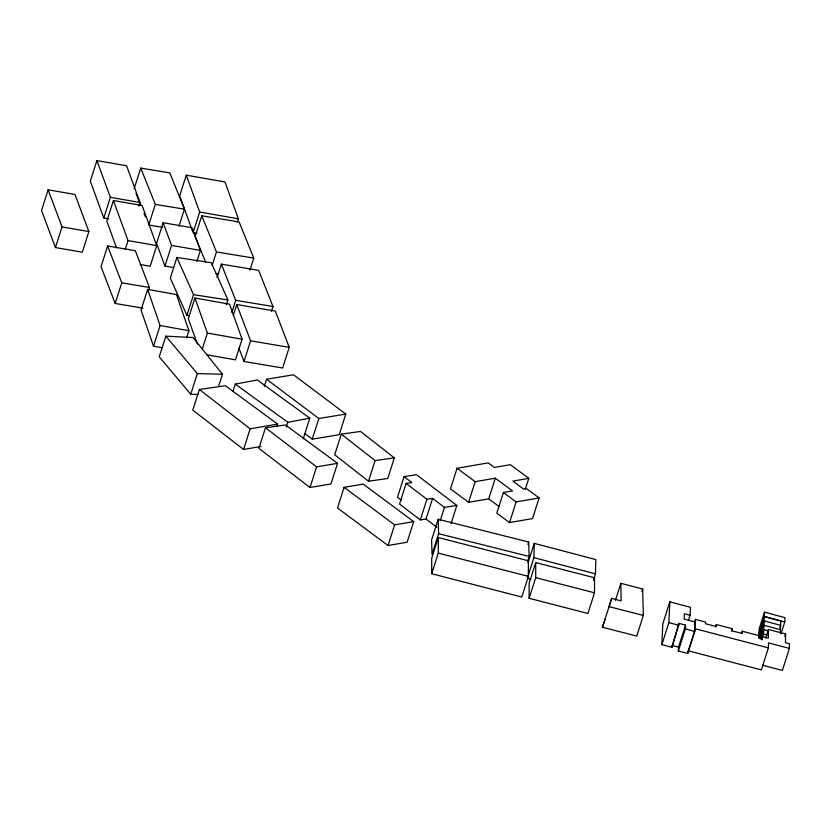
<?xml version="1.0" encoding="UTF-8"?>
<svg xmlns="http://www.w3.org/2000/svg" width="831" height="831" viewBox="0 0 831 831"><rect width="100%" height="100%" fill="white"/><g stroke="black" fill="none" stroke-linecap="round" stroke-linejoin="round"><path stroke-width="1.25" d="M431.705 573.743L431.715 558.193L438.301 537.543L528.402 560.821L528.371 576.371L521.785 597.022L431.705 573.743L438.29 553.103L438.301 537.543M529.118 598.289L529.129 583.227L535.715 562.587L594.518 577.774L594.508 592.825L587.922 613.475L529.118 598.289L535.715 577.649L535.715 562.587M762.692 665.267L782.355 670.409L789.388 648.388L789.45 643.703L785.461 642.654L785.586 633.96L768.426 629.483L768.301 638.156L762.494 636.629L761.715 639.081M688.66 649.593L695.298 628.787L695.443 619.396L705.54 622.045L705.519 623.749L716.28 626.564L716.322 624.538L732.34 628.724L732.298 630.916L742.176 633.492L742.218 631.217L758.786 635.549L758.745 637.886L762.453 638.852L762.494 636.629M688.276 650.808L761.362 669.9L768.395 647.879L768.488 642.924L789.388 648.388M531.009 579.249L527.321 578.272L533.907 557.632L534.271 543.36L595.837 559.585L595.474 573.857L593.916 578.708M690.094 615.283L684.422 613.766L684.173 619.137L695.215 622.076L694.799 631.446L687.767 653.467L678.356 650.943L678.501 647.141L685.533 625.13L679.02 623.385L671.915 647.328L661.86 644.627L662.795 623.842L669.817 601.821L690.447 607.336L690.094 615.283L688.525 620.175M678.356 650.943L685.378 628.922L685.533 625.13M671.915 647.328L679.02 623.385M661.86 644.627L668.893 622.616L669.817 601.821M687.767 653.467L687.871 651.12M764.489 612.167L764.105 620.913L758.838 637.429L759.222 628.683L764.489 612.167L784.983 617.641L784.786 622.024L781.026 633.824M780.288 632.973L780.828 620.954L764.302 616.54L759.035 633.056M761.632 639.922L763.512 634.032L764.105 620.913L780.641 625.327L779.883 627.685M48.136 189.832L41.55 210.482L55.438 247.565L82.29 252.188L88.875 231.548L74.987 194.444L48.136 189.832L62.034 226.925L55.438 247.565M138.85 206.119L140.013 202.484L126.572 165.764L96.915 160.591L90.319 181.231L103.771 217.971L108.716 218.833M103.771 217.971L110.367 197.331L96.915 160.591M140.159 264.518L150.141 266.263L156.737 245.612L142.122 205.527L113.421 200.52L106.835 221.16L116.569 247.898M148.645 289.926L149.414 287.495L135.318 250.692L107.625 245.986L101.039 266.637L115.177 303.46L142.828 308.145M134.144 188.741L140.74 168.101L169.846 172.9L184.43 209.173L179.008 226.167M125.315 249.113L128.026 240.616L113.421 200.52M115.177 303.46L121.762 282.82L107.625 245.986M140.74 168.101L155.314 204.384L148.718 225.024L162.647 227.31M196.895 261.329L200.385 250.401L191.982 227.715L163.146 222.729L156.55 243.369L164.964 266.055L173.741 267.572M186.57 337.988L188.897 330.696L176.452 294.558L147.627 289.385L141.041 310.025L153.506 346.174L162.263 347.753M237.219 222.438L238.383 218.802L224.972 181.937L186.269 175.185L179.683 195.825L192.647 231.496M164.964 266.055L171.55 245.415L163.146 222.729M226.344 304.8L227.891 299.939L211.292 262.721L176.899 257.454L170.313 278.105L186.923 315.323L189.478 315.718M153.506 346.174L160.092 325.534L147.627 289.385M186.269 175.185L199.669 212.04L193.083 232.68L196.833 233.334M249.892 270.231L253.767 258.088L239.099 221.908L201.777 215.8L195.192 236.44L205.6 262.118M218.605 386.363L222.479 374.22L193.031 337.542L165.816 336.171L159.23 356.821L190.766 394.247L198.297 394.434M186.923 315.323L193.519 294.683L176.899 257.454M206.992 354.816L235.474 359.844L242.06 339.193L229.605 304.177L194.932 298.049L188.336 318.699L197.363 344.055M212.185 265.328L216.444 251.97L201.777 215.8M217.109 277.492L221.378 264.133L258.659 270.335L272.984 306.504L271.425 311.355M202.349 348.864L207.386 333.075L194.932 298.049M190.766 394.247L197.352 373.597L165.816 336.171M276.837 426.511L277.616 424.09L225.388 385.709L199.367 389.479L192.782 410.119L243.576 449.467L261.048 446.455M231.818 312.456L235.692 300.313L221.378 264.133M233.231 315.489L236.721 304.551L275.341 311.095L289.219 347.358L282.633 368.008L244.013 361.454L238.923 348.158M232.981 391.391L235.298 384.099L257.309 380.006L309.818 418.18L303.222 438.82M244.013 361.454L250.609 340.803L236.721 304.551M243.576 449.467L250.173 428.827L277.616 424.09M264.237 386.508L266.554 379.227L293.53 374.791L345.8 414.077L339.214 434.717L312.248 439.142L305.07 433.751M265.494 427.726L258.908 448.376L309.984 487.496L330.956 483.974L337.552 463.334L285.459 424.963L265.494 427.726L316.58 466.856L337.552 463.334M286.248 427.124L287.806 422.273L309.818 418.18M312.248 439.142L318.834 418.502L345.8 414.077M309.984 487.496L316.58 466.856M341.281 434.135L334.696 454.775L368.507 481.211L387.745 478.521L394.33 457.871L360.519 431.445L341.281 434.135L375.093 460.561L394.33 457.871M344.096 487.35L337.5 508.001L388.056 545.52L407.097 542.248L413.693 521.608L363.116 484.078L344.096 487.35L394.642 524.88L413.693 521.608M368.507 481.211L375.093 460.561M451.036 523.696L456.853 505.477L416.466 474.698L404.063 476.61L397.478 497.26L401.352 500.21M404.063 476.61L411.823 482.52L406.13 483.413L399.545 504.064L420.33 519.915L426.043 519.032L436.877 527.29M388.056 545.52L394.642 524.88M420.33 519.915L426.926 499.275L432.629 498.392L444.45 507.398L456.853 505.477M426.043 519.032L432.629 498.392M438.186 519.261L431.601 539.911L432.037 554.329L438.623 533.679L438.186 519.261L528.682 542.041L529.139 556.469L527.581 561.33M440.191 520.757L444.45 507.398M525.306 489.272L528.796 478.334L510.348 464.685L494.403 467.438L488.233 462.867L457.071 468.269L450.485 488.919L468.601 502.319L488.711 498.839L498.829 506.328M468.601 502.319L475.187 481.679L495.297 478.189L512.509 490.934L503.399 492.503L496.813 513.153L509.528 522.574L532.536 518.586L539.122 497.935L526.397 488.524L523.551 489.023L512.872 481.097L528.796 478.334M488.711 498.839L495.297 478.189M509.528 522.574L516.124 501.924L539.122 497.935M527.914 544.471L528.682 542.041M528.069 562.784L534.271 543.36M593.739 580.204L594.518 577.774M602.433 627.26L611.709 598.362L621.11 600.927L620.882 583.31L642.685 589.065L643.35 615.418L636.754 636.068L602.433 627.26L605.124 619.012M615.459 600.304L620.882 583.31M641.906 591.495L642.685 589.065M694.664 621.848L695.443 619.396M694.436 624.528L695.215 622.076M715.543 626.99L716.322 624.538M731.55 631.165L732.34 628.724M741.429 633.669L742.218 631.217M759.773 638.26L763.918 625.286L780.444 629.701M760.718 639.091L763.731 629.659L768.446 630.916M765.694 638.042L768.426 629.483M784.807 636.401L785.586 633.96M611.709 598.362L609.03 606.62L643.35 615.418M197.352 373.597L222.479 374.22M193.519 294.683L227.891 299.939M155.314 204.384L184.43 209.173M216.444 251.97L253.767 258.088M216.081 273.638L218.563 274.043M235.692 300.313L272.984 306.504M121.762 282.82L149.414 287.495M250.609 340.803L289.219 347.358M62.034 226.925L88.875 231.548M110.367 197.331L140.013 202.484M171.55 245.415L200.385 250.401M199.669 212.04L238.383 218.802M128.026 240.616L156.737 245.612M207.386 333.075L242.06 339.193M160.092 325.534L188.897 330.696M438.623 533.679L529.139 556.469M535.715 577.649L594.508 592.825M438.29 553.103L528.371 576.371M695.298 628.787L768.395 647.879M533.907 557.632L595.474 573.857M764.302 616.54L784.786 622.024M763.512 634.032L767.055 634.977M668.893 622.616L678.948 625.307M685.378 628.922L694.799 631.446M671.988 645.407L678.501 647.141M235.298 384.099L287.806 422.273M457.071 468.269L475.187 481.679M503.399 492.503L516.124 501.924M266.554 379.227L318.834 418.502M406.13 483.413L426.926 499.275M199.367 389.479L250.173 428.827M136.024 193.426L140.73 205.132M144.023 213.318L145.435 216.829"/></g></svg>
